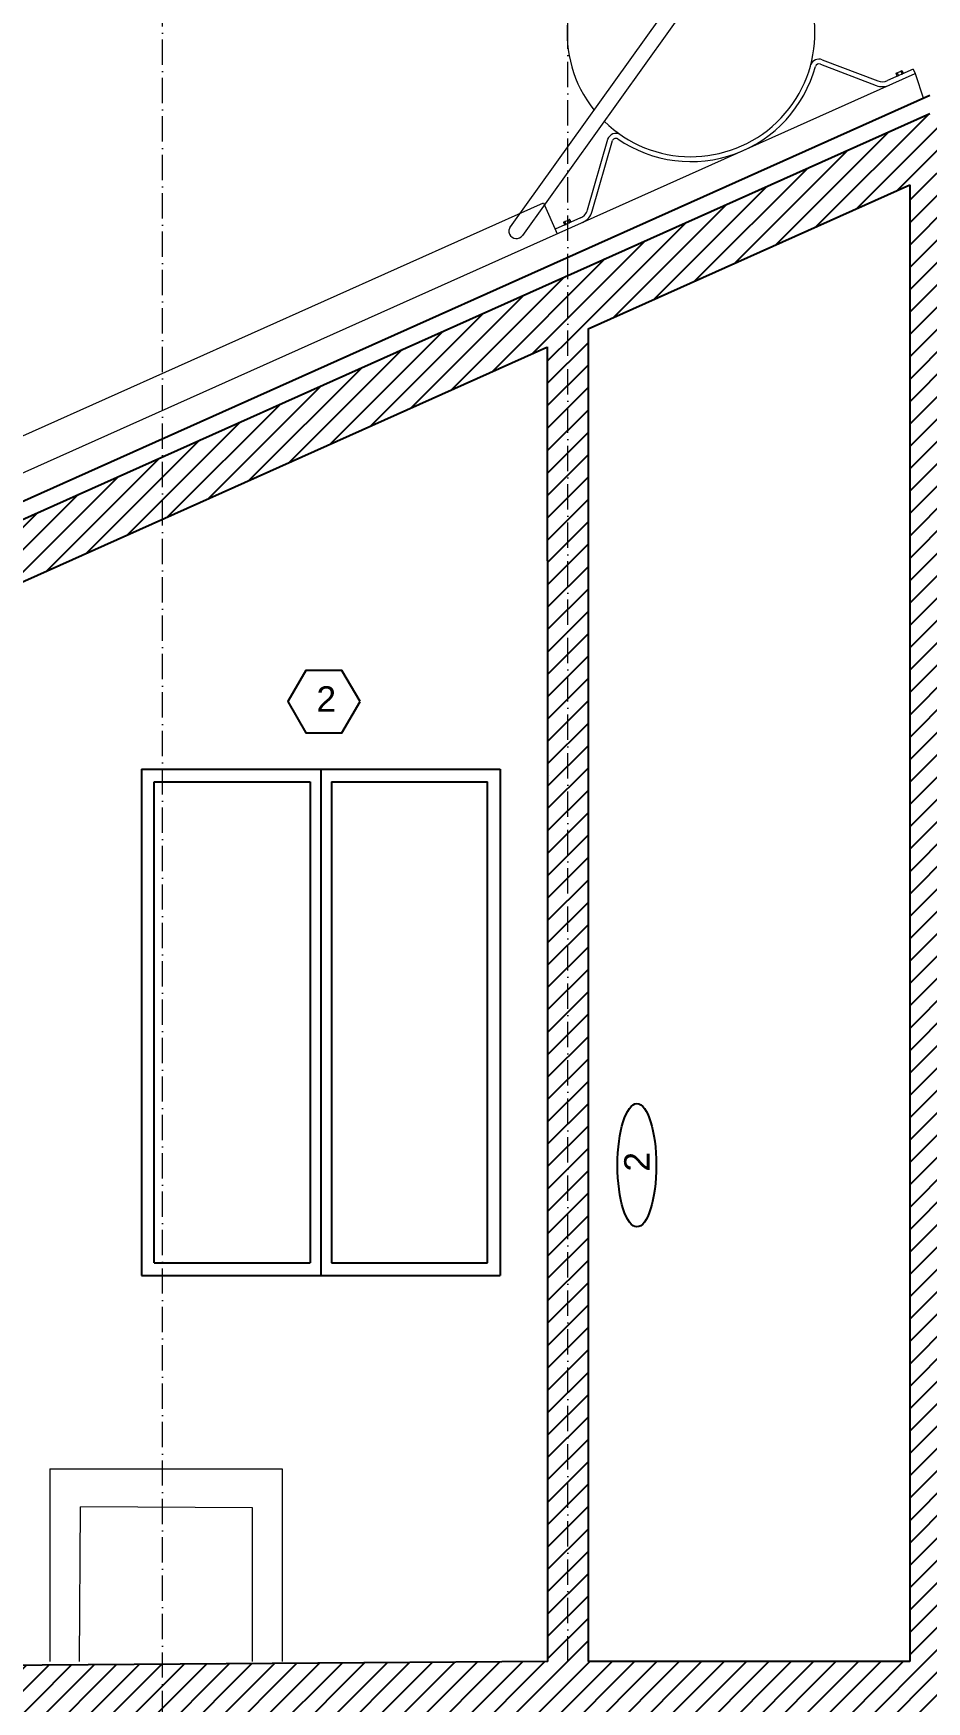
# Model space of a CAD drawing. Header units: millimetres. Extents: x 2830 to 9066, y 9741 to 14619.
# Drawn here: x 3334.7 to 3546.3, y 10149.3 to 10544.7 of the extents above; entities that cross this region are included whole.
import ezdxf

# ---------------------------------------------------------------- set-up
doc = ezdxf.new("R2010")
doc.units = ezdxf.units.MM
doc.header["$MEASUREMENT"] = 0
doc.linetypes.add('ACAD_ISO10W100', pattern=[18, 12, -3, 0, -3])
doc.layers.add('ARREDI', color=8, linetype='Continuous', lineweight=18)
for name, color, linetype in [('INFISSI', 4, 'Continuous'), ('NUMERAZIONE', 30, 'Continuous'), ('quote nuove', 2, 'Continuous'), ('STRUTTURA', 1, 'Continuous')]:
    doc.layers.add(name, color=color, linetype=linetype)
doc.styles.get("Standard").update_dxf_attribs({"font": 'Arial.ttf'})

msp = doc.modelspace()

# ---------------------------------------------------------------- hatches: boundary and pattern name
at = {"layer": 'STRUTTURA'}
h = msp.add_hatch(dxfattribs=at)
h.set_pattern_fill('ANSI31', color=0, scale=30)
h.set_pattern_definition([(45, (1663.0583, 10179.761), (-2.6516504, 2.6516504), [])])
h.paths.add_polyline_path([(3365.23, 10158.18), (3239.06, 10157.32), (3239.06, 10157.31), (3239.06, 10281.31), (3237.86, 10373.09), (3239.06, 10373.09), (3365.23, 10429.55), (3365.23, 10444.34), (3234.11, 10385.67), (3234.11, 9909.3), (3239.06, 9909.3), (3239.06, 10140.31), (3360.04, 10140.31), (3360.04, 9909.3), (3365.23, 9909.3)])
h.paths.add_polyline_path([(3547, 10525.68), (3461.27, 10487.32), (3461.27, 10472.53), (3542.26, 10508.77), (3542.26, 10158.81), (3466.04, 10158.81), (3466.04, 10368.81), (3466.05, 10474.66), (3456.47, 10470.38), (3456.53, 10368.81), (3456.53, 10158.81), (3365.23, 10158.18), (3365.23, 9909.3), (3369.96, 9909.3), (3369.96, 10140.31), (3542.25, 10140.31), (3542.25, 9909.3), (3547, 9909.3)])
h.paths.add_polyline_path([(3234.11, 10385.67), (3230.36, 10383.99), (3230.36, 10375.31), (3230.36, 9909.3), (3234.11, 9909.3)])
h.paths.add_polyline_path([(3456.26, 10470.28), (3461.27, 10472.53), (3461.27, 10487.32), (3365.23, 10444.34), (3365.23, 10429.55)], flags=17)
h.paths.add_polyline_path([(3547.09, 10525.72), (3547, 10525.68), (3547, 9909.3), (3551.75, 9909.3), (3551.75, 10140.31), (3850.35, 10140.33), (3850.93, 9909.3), (3854.7, 9909.3), (3854.7, 10385.41), (3850.96, 10387.36)])
h.paths.add_polyline_path([(3849.76, 10373.3), (3850.3, 10158.81), (3551.76, 10158.81), (3551.76, 10508.77)], flags=16)
h.paths.add_polyline_path([(3752.92, 10387.71), (3752.92, 10218.01), (3795.45, 10218.01), (3833.11, 10218.01), (3833.11, 10219.01), (3833.12, 10219.01), (3833.12, 10218.01), (3835.61, 10218.01), (3835.61, 10219.32), (3835.61, 10219.32), (3835.61, 10218.01), (3842.98, 10218.01), (3846.31, 10218.01), (3846.31, 10204.72), (3849.77, 10204.71), (3846.31, 10204.71), (3846.31, 10204.72), (3648.01, 10205.19), (3647.91, 10161.75), (3553.43, 10161.75), (3553.43, 10478.48)], flags=0)
h.paths.add_polyline_path([(3748.06, 10389.92), (3748.06, 10383.85), (3699.72, 10383.85), (3696.85, 10378.88), (3688.3, 10378.88), (3685.43, 10383.85), (3638.28, 10383.85), (3638.28, 10439.87)], flags=0)
h.paths.add_polyline_path([(3641.94, 10435.61), (3736.01, 10391.47), (3641.94, 10391.51)], flags=0)
h.paths.add_polyline_path([(3644.38, 10430.98), (3724.59, 10393.95), (3644.38, 10393.95)], flags=0)
h.paths.add_polyline_path([(3662.12, 10390.72), (3666.15, 10390.72), (3674.2, 10390.48), (3674.2, 10389.35), (3666.15, 10389.11), (3662.12, 10389.11)], flags=0)
h.paths.add_polyline_path([(3651.55, 10183.96), (3833.12, 10183.96), (3833.12, 10161.76), (3651.55, 10161.75)], flags=0)
h.paths.add_polyline_path([(3597.57, 10328.69), (3597.57, 10338.89), (3590.15, 10338.89), (3590.15, 10328.69)], flags=0)
h.paths.add_polyline_path([(3688.89, 10380.66), (3696.56, 10380.66), (3696.56, 10393.02), (3688.89, 10393.02)], flags=0)
h.paths.add_polyline_path([(3571.47, 10273.27), (3571.47, 10280.94), (3559.11, 10280.94), (3559.11, 10273.27)], flags=0)

# ---------------------------------------------------------------- linework, layer by layer
at = {"layer": 'ARREDI'}
for p, q in [((3490.3, 10558.48), (3447.63, 10498.85)), ((3493.18, 10556.37), (3450.52, 10496.76)), ((3521.09, 10537.34), (3534.29, 10532.3)), ((3521.5, 10538.42), (3534.7, 10533.39)), ((3543.08, 10536.19), (3536.98, 10533.45)), ((3543.08, 10536.19), (3543.56, 10535.13)), ((3539.29, 10534.55), (3539.03, 10535.12)), ((3539.06, 10535.19), (3540.4, 10535.79)), ((3539.59, 10534.68), (3539.33, 10535.25)), ((3540.17, 10535.63), (3540.43, 10535.06)), ((3540.47, 10535.76), (3540.73, 10535.19)), ((3465.94, 10502.82), (3470.7, 10519.58)), ((3467.05, 10502.51), (3471.83, 10519.27)), ((3464.29, 10500.92), (3458.25, 10498.22)), ((3460.3, 10499.94), (3461.64, 10500.54)), ((3461.41, 10500.38), (3461.67, 10499.81)), ((3461.71, 10500.51), (3461.97, 10499.94)), ((3458.25, 10498.22), (3458.73, 10497.16)), ((3460.53, 10499.3), (3460.28, 10499.87)), ((3460.83, 10499.43), (3460.57, 10500)), ((3338.56, 10204.45), (3393.56, 10204.45)), ((3338.56, 10204.45), (3338.56, 10158.81)), ((3393.56, 10204.45), (3393.56, 10158.81)), ((3345.56, 10158.81), (3345.8, 10195.49)), ((3386.56, 10195.22), (3345.8, 10195.49)), ((3386.56, 10158.81), (3386.56, 10195.22))]:
    msp.add_line(p, q, dxfattribs=at)
for points in [[(3245.31, 10401.65), (3543.56, 10535.13)], [(3543.56, 10535.13), (3545.5, 10529.17)], [(3265.23, 10419.33), (3455.46, 10504.46)], [(3455.46, 10504.46), (3458.73, 10497.16)]]:
    msp.add_lwpolyline(points, dxfattribs=at)
for centre, radius, start, end in [((3490.44, 10544.79), 29.36, 225.5684, 218.4373), ((3490.44, 10544.79), 30.52, 235.3503, 344.8856), ((3520.76, 10536.48), 2.08, 69.1101, 160.1951), ((3520.76, 10536.48), 0.927, 69.1393, 157.4318), ((3540.42, 10535.74), 0.0537, 24.1101, 114.1101), ((3535.76, 10536.17), 4.14, 249.1101, 294.1101), ((3535.76, 10536.17), 2.98, 249.1101, 294.1101), ((3539.08, 10535.14), 0.0537, 114.1101, 204.1101), ((3539.28, 10535.23), 0.0537, 24.1101, 114.1101), ((3539.34, 10534.57), 0.0537, 204.1101, 294.1101), ((3539.38, 10535.27), 0.0537, 114.1101, 204.1101), ((3539.54, 10534.66), 0.0537, 294.1101, 24.1101), ((3539.64, 10534.7), 0.0537, 204.1101, 294.1101), ((3540.12, 10535.6), 0.0537, 24.1101, 114.1101), ((3540.22, 10535.65), 0.0537, 114.1101, 204.1101), ((3540.38, 10535.03), 0.0537, 294.1101, 24.1101), ((3540.48, 10535.08), 0.0537, 204.1101, 294.1101), ((3540.68, 10535.17), 0.0537, 294.1101, 24.1101), ((3472.65, 10518.86), 2.08, 59.8894, 159.9915), ((3472.66, 10518.86), 0.926, 62.3083, 153.6229), ((3461.36, 10500.36), 0.0537, 24.1101, 114.1101), ((3461.46, 10500.4), 0.0537, 114.1101, 204.1101), ((3461.66, 10500.49), 0.0537, 24.1101, 114.1101), ((3463.07, 10503.64), 2.98, 294.1101, 344.1101), ((3463.07, 10503.64), 4.14, 294.1101, 344.1101), ((3449.07, 10497.81), 1.78, 144.1101, 325.08), ((3460.32, 10499.89), 0.0537, 114.1101, 204.1101), ((3460.53, 10499.98), 0.0537, 24.1101, 114.1101), ((3460.58, 10499.32), 0.0537, 204.1101, 294.1101), ((3460.62, 10500.03), 0.0537, 114.1101, 204.1101), ((3460.78, 10499.41), 0.0537, 294.1101, 24.1101), ((3460.88, 10499.45), 0.0537, 204.1101, 294.1101), ((3461.62, 10499.79), 0.0537, 294.1101, 24.1101), ((3461.72, 10499.83), 0.0537, 204.1101, 294.1101), ((3461.92, 10499.92), 0.0537, 294.1101, 24.1101)]:
    msp.add_arc(centre, radius, start, end, dxfattribs=at)
at = {"layer": 'INFISSI', "color": 4}
for p, q in [((3360.26, 10370.31), (3360.26, 10250.31)), ((3360.26, 10370.31), (3445.26, 10370.31)), ((3402.76, 10370.31), (3402.76, 10250.31)), ((3445.26, 10370.31), (3445.26, 10250.31)), ((3363.26, 10367.31), (3400.26, 10367.31)), ((3363.26, 10253.31), (3363.26, 10367.31)), ((3400.26, 10367.31), (3400.26, 10253.31)), ((3405.26, 10367.31), (3442.26, 10367.31)), ((3405.26, 10367.31), (3405.26, 10253.31)), ((3442.26, 10253.31), (3442.26, 10367.31)), ((3363.26, 10253.31), (3400.26, 10253.31)), ((3405.26, 10253.31), (3442.26, 10253.31)), ((3360.26, 10250.31), (3445.26, 10250.31))]:
    msp.add_line(p, q, dxfattribs=at)
at = {"layer": 'NUMERAZIONE'}
msp.add_lwpolyline([(3412.03, 10386.29), (3407.76, 10393.69), (3399.21, 10393.69), (3394.93, 10386.29), (3399.21, 10378.88), (3407.76, 10378.88)], close=True, dxfattribs=at)
msp.add_ellipse((3477.63, 10276.42), major_axis=(0, 14.61), ratio=0.314087, dxfattribs=at)
at = {"layer": 'quote nuove', "color": 253, "linetype": 'ACAD_ISO10W100', "lineweight": 0, "ltscale": 0.5}
for p, q in [((3365.23, 9909.3), (3365.23, 10729)), ((3461.27, 10158.81), (3461.27, 10729))]:
    msp.add_line(p, q, dxfattribs=at)
at = {"layer": 'STRUTTURA'}
for p, q in [((3547.01, 10529.94), (3230.36, 10388.12)), ((3542.26, 10508.77), (3542.26, 10158.81)), ((3466.05, 10474.66), (3466.04, 10368.81)), ((3456.53, 10368.81), (3456.47, 10470.38)), ((3456.53, 10158.81), (3456.53, 10368.81)), ((3456.53, 10368.31), (3456.53, 10368.31)), ((3456.82, 10368.81), (3456.82, 10368.81)), ((3466.04, 10368.81), (3466.04, 10158.81)), ((3542.26, 10368.31), (3542.26, 10368.31)), ((3456.53, 10158.81), (3239.06, 10157.32)), ((3542.26, 10158.81), (3466.04, 10158.81))]:
    msp.add_line(p, q, dxfattribs=at)
for points in [[(3230.36, 10383.99), (3547.01, 10525.68)], [(3466.05, 10474.66), (3542.26, 10508.77)], [(3239.06, 10373.09), (3456.26, 10470.28)]]:
    msp.add_lwpolyline(points, dxfattribs=at)

# ---------------------------------------------------------------- texts
at = {"layer": 'NUMERAZIONE', "ltscale": 0.1, "insert": (3401.71, 10389.93), "char_height": 6, "attachment_point": 1}
msp.add_mtext_dynamic_manual_height_columns('2', width=0.5819, gutter_width=12.5, heights=[0], dxfattribs=at)
at = {"layer": 'NUMERAZIONE', "ltscale": 0.1, "insert": (3474.61, 10274.92), "char_height": 6, "attachment_point": 1, "rotation": 90}
msp.add_mtext_dynamic_manual_height_columns('2', width=0.5819, gutter_width=12.5, heights=[0], dxfattribs=at)

doc.saveas('drawing.dxf')
